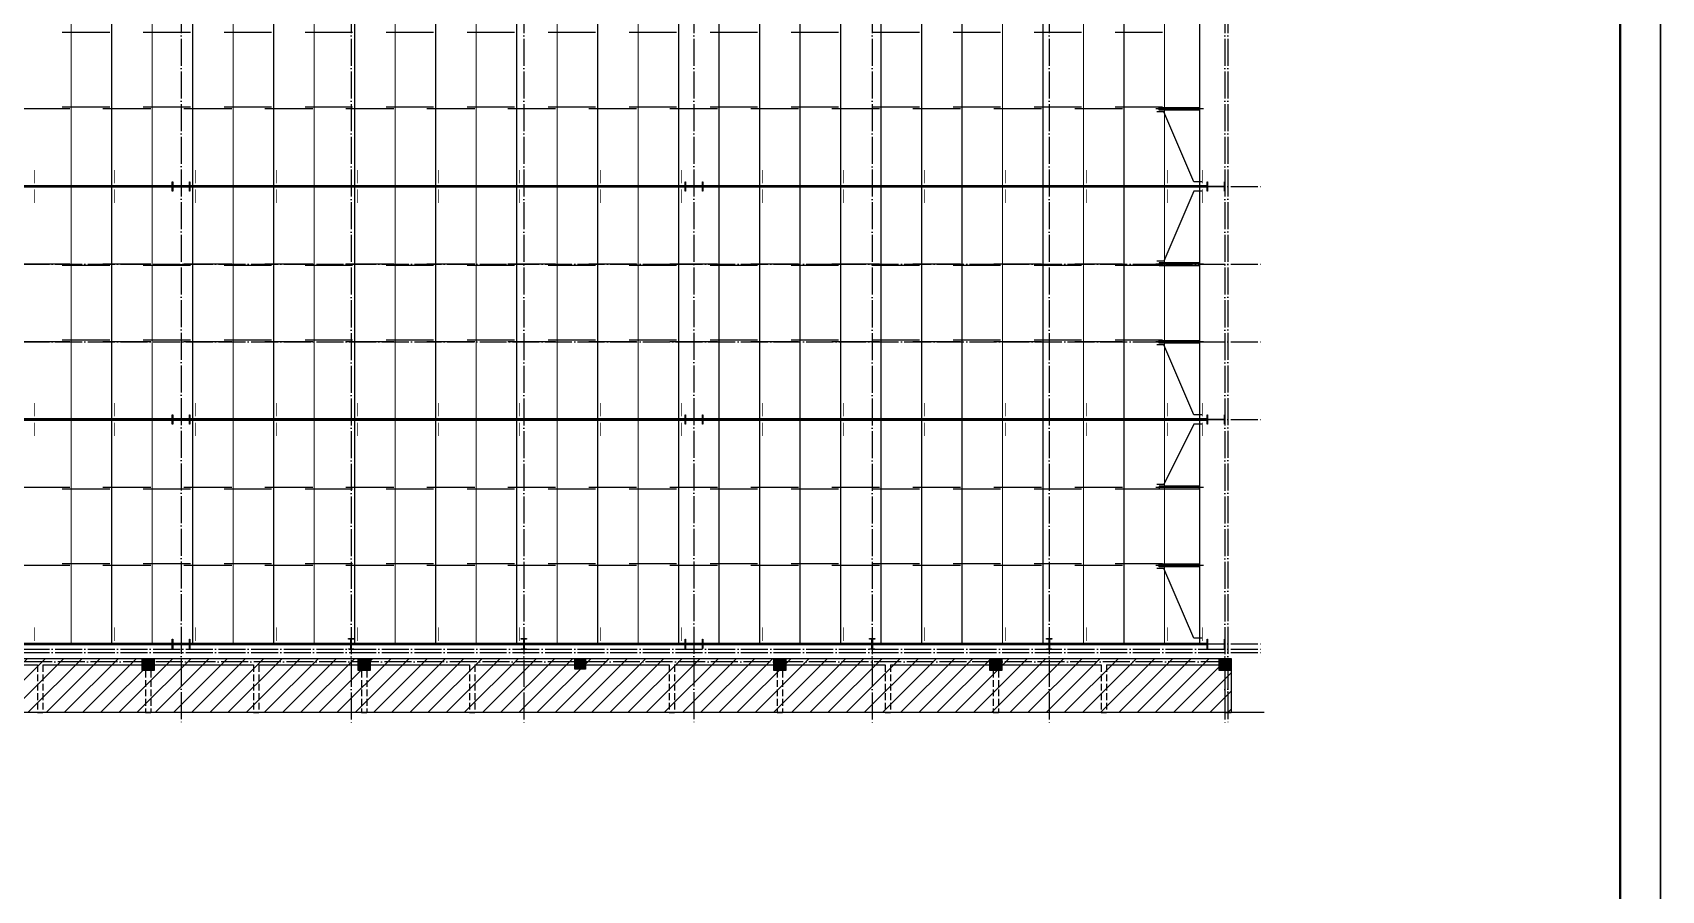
# Model space of a CAD drawing. Extents: x 447413 to 2975780, y -1432727 to 1301644.
# Drawn here: x 2683042 to 2743378, y -505126 to -473358 of the extents above; entities that cross this region are included whole.
import ezdxf

# ---------------------------------------------------------------- set-up
doc = ezdxf.new("R2010")
doc.units = 0
doc.header["$LTSCALE"] = 1000
doc.header["$MEASUREMENT"] = 0
doc.linetypes.add('DASH', pattern=[0.35, 0.25, -0.1])
doc.linetypes.add('DOTE', pattern=[2.42, 2, -0.2, 0.02, -0.2])
for name, color, linetype in [('3T_WOOD', 21, 'Continuous'), ('COLUMN', 9, 'Continuous'), ('DIM_SYMB', 3, 'Continuous'), ('DOTE', 1, 'Continuous'), ('LG', 200, 'Continuous'), ('PUB_HATCH', 8, 'Continuous'), ('图框', 253, 'Continuous'), ('柱子', 3, 'Continuous')]:
    doc.layers.add(name, color=color, linetype=linetype)
for name, color, linetype, lineweight in [('WALL', 140, 'Continuous', 25), ('屋面隅撑', 10, 'Continuous', 30), ('檩条', 7, 'Continuous', 18), ('钢梁', 141, 'Continuous', 18)]:
    doc.layers.add(name, color=color, linetype=linetype, lineweight=lineweight)

# ---------------------------------------------------------------- blocks, each defined once
blk = doc.blocks.new('A$C6B0021A6')
at = {"layer": '图框', "color": 2, "const_width": 40, "elevation": -84000}
blk.add_lwpolyline([(20, 84120), (118920, 84120), (118920, 20), (20, 20)], close=True, dxfattribs=at)
at = {"layer": '图框', "color": 153, "const_width": 58, "elevation": -84000}
blk.add_lwpolyline([(111420, 1020), (2520, 1020), (2520, 83120), (111420, 83120)], close=True, dxfattribs=at)
blk = doc.blocks.new('_FZH')
blk.add_lwpolyline([(-0.5, -0.5), (0.5, -0.5), (0.5, 0.5), (-0.5, 0.5)], close=True)
at = {"layer": 'PUB_HATCH'}
blk.add_solid([(-0.5, -0.5), (0.5, -0.5), (-0.5, 0.5), (0.5, 0.5)], dxfattribs=at)

msp = doc.modelspace()

# ---------------------------------------------------------------- hatches: boundary and pattern name
at = {"layer": 'PUB_HATCH'}
h = msp.add_hatch(dxfattribs=at)
h.set_pattern_fill('ANSI31', color=256, scale=300, style=0)
h.set_pattern_definition([(45, (2395352.1, -429763.64), (-336.7596, 336.7596), [])])
h.paths.add_polyline_path([(2631422.4, -496546.5), (2727442.1, -496546.5), (2727442.1, -498514.9), (2631422.4, -498514.9)])

# ---------------------------------------------------------------- linework, layer by layer
at = {"layer": '3T_WOOD', "linetype": 'DASH'}
for p, q in [((2683222.1, -496776.5, 252000), (2683222.1, -498541.5, 252000)), ((2683422.1, -496776.5, 252000), (2683422.1, -498541.5, 252000)), ((2687222.1, -496986.5, 252000), (2687222.1, -498541.5, 252000)), ((2687422.1, -496986.5, 252000), (2687422.1, -498541.5, 252000)), ((2691222.1, -496776.5, 252000), (2691222.1, -498541.5, 252000)), ((2691422.1, -496776.5, 252000), (2691422.1, -498541.5, 252000)), ((2695222.1, -496986.5, 252000), (2695222.1, -498541.5, 252000)), ((2695422.1, -496986.5, 252000), (2695422.1, -498541.5, 252000)), ((2699222.1, -496776.5, 252000), (2699222.1, -498541.5, 252000)), ((2699422.1, -496776.5, 252000), (2699422.1, -498541.5, 252000)), ((2706622.1, -496776.5, 252000), (2706622.1, -498541.5, 252000)), ((2706822.1, -496776.5, 252000), (2706822.1, -498541.5, 252000)), ((2710622.1, -496986.5, 252000), (2710622.1, -498541.5, 252000)), ((2710822.1, -496986.5, 252000), (2710822.1, -498541.5, 252000)), ((2714622.1, -496776.5, 252000), (2714622.1, -498541.5, 252000)), ((2714822.1, -496776.5, 252000), (2714822.1, -498541.5, 252000)), ((2718622.1, -496986.5, 252000), (2718622.1, -498541.5, 252000)), ((2718822.1, -496986.5, 252000), (2718822.1, -498541.5, 252000)), ((2722622.1, -496776.5, 252000), (2722622.1, -498541.5, 252000)), ((2722822.1, -496776.5, 252000), (2722822.1, -498541.5, 252000)), ((2683222.1, -498541.5, 252000), (2683422.1, -498541.5, 252000)), ((2687222.1, -498541.5, 252000), (2687422.1, -498541.5, 252000)), ((2691222.1, -498541.5, 252000), (2691422.1, -498541.5, 252000)), ((2695222.1, -498541.5, 252000), (2695422.1, -498541.5, 252000)), ((2699222.1, -498541.5, 252000), (2699422.1, -498541.5, 252000)), ((2706622.1, -498541.5, 252000), (2706822.1, -498541.5, 252000)), ((2710622.1, -498541.5, 252000), (2710822.1, -498541.5, 252000)), ((2714622.1, -498541.5, 252000), (2714822.1, -498541.5, 252000)), ((2718622.1, -498541.5, 252000), (2718822.1, -498541.5, 252000)), ((2722622.1, -498541.5, 252000), (2722822.1, -498541.5, 252000))]:
    msp.add_line(p, q, dxfattribs=at)
at = {"layer": 'DIM_SYMB', "elevation": 252000}
msp.add_lwpolyline([(2728668.3, -498541.5), (2678949.1, -498541.5), (2678834.5, -498226.5), (2678723.4, -498856.5), (2678611.6, -498541.5), (2628892.5, -498541.5)], dxfattribs=at)
at = {"layer": 'DOTE', "color": 8, "linetype": 'DOTE', "ltscale": 0.5}
for p, q in [((2688542.4, -377995.7, 252000), (2688542.4, -498983.1, 252000)), ((2707542.4, -377995.7, 252000), (2707542.4, -498983.1, 252000)), ((2727322.1, -377995.7, 252000), (2727322.1, -498983.1, 252000)), ((2628213.2, -479056.5, 252000), (2728631.9, -479056.5, 252000)), ((2628213.2, -481931.5, 252000), (2728631.9, -481931.5, 252000)), ((2628213.2, -484811.5, 252000), (2728631.9, -484811.5, 252000)), ((2628213.2, -487686.5, 252000), (2728631.9, -487686.5, 252000)), ((2628213.2, -495996.5, 252000), (2728631.9, -495996.5, 252000)), ((2628213.2, -496316.5, 252000), (2728631.9, -496316.5, 252000)), ((2727322.1, -496666.5, 252000), (2727322.1, -498514.9, 252000))]:
    msp.add_line(p, q, dxfattribs=at)
at = {"layer": 'DOTE', "linetype": 'DOTE', "ltscale": 0.5}
msp.add_line((2628213.2, -496196.5, 252000), (2728631.9, -496196.5, 252000), dxfattribs=at)
at = {"layer": 'DOTE', "color": 8, "linetype": 'DOTE', "ltscale": 0.5, "elevation": 252000}
for points in [[(2694842.1, -378003.3), (2694842.1, -498989.2)], [(2701242.1, -378003.3), (2701242.1, -498989.2)], [(2714142.1, -378003.3), (2714142.1, -498989.2)], [(2720702.1, -378003.3), (2720702.1, -498989.2)], [(2727322.1, -496656.5), (2628892.5, -496656.5)]]:
    msp.add_lwpolyline(points, dxfattribs=at)
at = {"layer": 'DOTE', "linetype": 'DOTE', "ltscale": 0.5, "elevation": 252000}
msp.add_lwpolyline([(2727202.1, -378003.3), (2727202.1, -498989.2)], dxfattribs=at)
at = {"layer": 'LG'}
for p, q in [((2685897.5, -473359, 252000), (2684138.2, -473359, 252000)), ((2688897.5, -473359, 252000), (2687138.2, -473359, 252000)), ((2691897.5, -473359, 252000), (2690138.2, -473359, 252000)), ((2694897.5, -473359, 252000), (2693138.2, -473359, 252000)), ((2697897.5, -473359, 252000), (2696138.2, -473359, 252000)), ((2700897.5, -473359, 252000), (2699138.2, -473359, 252000)), ((2703897.5, -473359, 252000), (2702138.2, -473359, 252000)), ((2706897.5, -473359, 252000), (2705138.2, -473359, 252000)), ((2709897.5, -473359, 252000), (2708138.2, -473359, 252000)), ((2712897.5, -473359, 252000), (2711138.2, -473359, 252000)), ((2715897.5, -473359, 252000), (2714138.2, -473359, 252000)), ((2718897.5, -473359, 252000), (2717138.2, -473359, 252000)), ((2721897.5, -473359, 252000), (2720138.2, -473359, 252000)), ((2724897.5, -473359, 252000), (2723138.2, -473359, 252000)), ((2684418.1, -476181.5, 252000), (2682644, -476181.5, 252000)), ((2685897.5, -476124, 252000), (2684138.2, -476124, 252000)), ((2687418.1, -476181.5, 252000), (2685644, -476181.5, 252000)), ((2688897.5, -476124, 252000), (2687138.2, -476124, 252000)), ((2690418.1, -476181.5, 252000), (2688644, -476181.5, 252000)), ((2691897.5, -476124, 252000), (2690138.2, -476124, 252000)), ((2693418.1, -476181.5, 252000), (2691644, -476181.5, 252000)), ((2694897.5, -476124, 252000), (2693138.2, -476124, 252000)), ((2696418.1, -476181.5, 252000), (2694644, -476181.5, 252000)), ((2697897.5, -476124, 252000), (2696138.2, -476124, 252000)), ((2699418.1, -476181.5, 252000), (2697644, -476181.5, 252000)), ((2700897.5, -476124, 252000), (2699138.2, -476124, 252000)), ((2702418.1, -476181.5, 252000), (2700644, -476181.5, 252000)), ((2703897.5, -476124, 252000), (2702138.2, -476124, 252000)), ((2705418.1, -476181.5, 252000), (2703644, -476181.5, 252000)), ((2706897.5, -476124, 252000), (2705138.2, -476124, 252000)), ((2708418.1, -476181.5, 252000), (2706644, -476181.5, 252000)), ((2709897.5, -476124, 252000), (2708138.2, -476124, 252000)), ((2711418.1, -476181.5, 252000), (2709644, -476181.5, 252000)), ((2712897.5, -476124, 252000), (2711138.2, -476124, 252000)), ((2714418.1, -476181.5, 252000), (2712644, -476181.5, 252000)), ((2715897.5, -476124, 252000), (2714138.2, -476124, 252000)), ((2717418.1, -476181.5, 252000), (2715644, -476181.5, 252000)), ((2718897.5, -476124, 252000), (2717138.2, -476124, 252000)), ((2720418.1, -476181.5, 252000), (2718644, -476181.5, 252000)), ((2721897.5, -476124, 252000), (2720138.2, -476124, 252000)), ((2723418.1, -476181.5, 252000), (2721644, -476181.5, 252000)), ((2724897.5, -476124, 252000), (2723138.2, -476124, 252000)), ((2726418.1, -476181.5, 252000), (2724644, -476181.5, 252000)), ((2684418.1, -481931.5, 252000), (2682644, -481931.5, 252000)), ((2685897.5, -481989, 252000), (2684138.2, -481989, 252000)), ((2687418.1, -481931.5, 252000), (2685644, -481931.5, 252000)), ((2688897.5, -481989, 252000), (2687138.2, -481989, 252000)), ((2690418.1, -481931.5, 252000), (2688644, -481931.5, 252000)), ((2691897.5, -481989, 252000), (2690138.2, -481989, 252000)), ((2693418.1, -481931.5, 252000), (2691644, -481931.5, 252000)), ((2694897.5, -481989, 252000), (2693138.2, -481989, 252000)), ((2696418.1, -481931.5, 252000), (2694644, -481931.5, 252000)), ((2697897.5, -481989, 252000), (2696138.2, -481989, 252000)), ((2699418.1, -481931.5, 252000), (2697644, -481931.5, 252000)), ((2700897.5, -481989, 252000), (2699138.2, -481989, 252000)), ((2702418.1, -481931.5, 252000), (2700644, -481931.5, 252000)), ((2703897.5, -481989, 252000), (2702138.2, -481989, 252000)), ((2705418.1, -481931.5, 252000), (2703644, -481931.5, 252000)), ((2706897.5, -481989, 252000), (2705138.2, -481989, 252000)), ((2708418.1, -481931.5, 252000), (2706644, -481931.5, 252000)), ((2709897.5, -481989, 252000), (2708138.2, -481989, 252000)), ((2711418.1, -481931.5, 252000), (2709644, -481931.5, 252000)), ((2712897.5, -481989, 252000), (2711138.2, -481989, 252000)), ((2714418.1, -481931.5, 252000), (2712644, -481931.5, 252000)), ((2715897.5, -481989, 252000), (2714138.2, -481989, 252000)), ((2717418.1, -481931.5, 252000), (2715644, -481931.5, 252000)), ((2718897.5, -481989, 252000), (2717138.2, -481989, 252000)), ((2720418.1, -481931.5, 252000), (2718644, -481931.5, 252000)), ((2721897.5, -481989, 252000), (2720138.2, -481989, 252000)), ((2723418.1, -481931.5, 252000), (2721644, -481931.5, 252000)), ((2724897.5, -481989, 252000), (2723138.2, -481989, 252000)), ((2726418.1, -481931.5, 252000), (2724644, -481931.5, 252000)), ((2684418.1, -484811.5, 252000), (2682644, -484811.5, 252000)), ((2685897.5, -484754, 252000), (2684138.2, -484754, 252000)), ((2687418.1, -484811.5, 252000), (2685644, -484811.5, 252000)), ((2688897.5, -484754, 252000), (2687138.2, -484754, 252000)), ((2690418.1, -484811.5, 252000), (2688644, -484811.5, 252000)), ((2691897.5, -484754, 252000), (2690138.2, -484754, 252000)), ((2693418.1, -484811.5, 252000), (2691644, -484811.5, 252000)), ((2694897.5, -484754, 252000), (2693138.2, -484754, 252000)), ((2696418.1, -484811.5, 252000), (2694644, -484811.5, 252000)), ((2697897.5, -484754, 252000), (2696138.2, -484754, 252000)), ((2699418.1, -484811.5, 252000), (2697644, -484811.5, 252000)), ((2700897.5, -484754, 252000), (2699138.2, -484754, 252000)), ((2702418.1, -484811.5, 252000), (2700644, -484811.5, 252000)), ((2703897.5, -484754, 252000), (2702138.2, -484754, 252000)), ((2705418.1, -484811.5, 252000), (2703644, -484811.5, 252000)), ((2706897.5, -484754, 252000), (2705138.2, -484754, 252000)), ((2708418.1, -484811.5, 252000), (2706644, -484811.5, 252000)), ((2709897.5, -484754, 252000), (2708138.2, -484754, 252000)), ((2711418.1, -484811.5, 252000), (2709644, -484811.5, 252000)), ((2712897.5, -484754, 252000), (2711138.2, -484754, 252000)), ((2714418.1, -484811.5, 252000), (2712644, -484811.5, 252000)), ((2715897.5, -484754, 252000), (2714138.2, -484754, 252000)), ((2717418.1, -484811.5, 252000), (2715644, -484811.5, 252000)), ((2718897.5, -484754, 252000), (2717138.2, -484754, 252000)), ((2720418.1, -484811.5, 252000), (2718644, -484811.5, 252000)), ((2721897.5, -484754, 252000), (2720138.2, -484754, 252000)), ((2723418.1, -484811.5, 252000), (2721644, -484811.5, 252000)), ((2724897.5, -484754, 252000), (2723138.2, -484754, 252000)), ((2726418.1, -484811.5, 252000), (2724644, -484811.5, 252000)), ((2684418.1, -490208.4, 252000), (2682644, -490208.4, 252000)), ((2685897.5, -490265.9, 252000), (2684138.2, -490265.9, 252000)), ((2687418.1, -490208.4, 252000), (2685644, -490208.4, 252000)), ((2688897.5, -490265.9, 252000), (2687138.2, -490265.9, 252000)), ((2690418.1, -490208.4, 252000), (2688644, -490208.4, 252000)), ((2691897.5, -490265.9, 252000), (2690138.2, -490265.9, 252000)), ((2693418.1, -490208.4, 252000), (2691644, -490208.4, 252000)), ((2694897.5, -490265.9, 252000), (2693138.2, -490265.9, 252000)), ((2696418.1, -490208.4, 252000), (2694644, -490208.4, 252000)), ((2697897.5, -490265.9, 252000), (2696138.2, -490265.9, 252000)), ((2699418.1, -490208.4, 252000), (2697644, -490208.4, 252000)), ((2700897.5, -490265.9, 252000), (2699138.2, -490265.9, 252000)), ((2702418.1, -490208.4, 252000), (2700644, -490208.4, 252000)), ((2703897.5, -490265.9, 252000), (2702138.2, -490265.9, 252000)), ((2705418.1, -490208.4, 252000), (2703644, -490208.4, 252000)), ((2706897.5, -490265.9, 252000), (2705138.2, -490265.9, 252000)), ((2708418.1, -490208.4, 252000), (2706644, -490208.4, 252000)), ((2709897.5, -490265.9, 252000), (2708138.2, -490265.9, 252000)), ((2711418.1, -490208.4, 252000), (2709644, -490208.4, 252000)), ((2712897.5, -490265.9, 252000), (2711138.2, -490265.9, 252000)), ((2714418.1, -490208.4, 252000), (2712644, -490208.4, 252000)), ((2715897.5, -490265.9, 252000), (2714138.2, -490265.9, 252000)), ((2717418.1, -490208.4, 252000), (2715644, -490208.4, 252000)), ((2718897.5, -490265.9, 252000), (2717138.2, -490265.9, 252000)), ((2720418.1, -490208.4, 252000), (2718644, -490208.4, 252000)), ((2721897.5, -490265.9, 252000), (2720138.2, -490265.9, 252000)), ((2723418.1, -490208.4, 252000), (2721644, -490208.4, 252000)), ((2724897.5, -490265.9, 252000), (2723138.2, -490265.9, 252000)), ((2726418.1, -490208.4, 252000), (2724644, -490208.4, 252000)), ((2684418.1, -493088.4, 252000), (2682644, -493088.4, 252000)), ((2685897.5, -493030.9, 252000), (2684138.2, -493030.9, 252000)), ((2687418.1, -493088.4, 252000), (2685644, -493088.4, 252000)), ((2688897.5, -493030.9, 252000), (2687138.2, -493030.9, 252000)), ((2690418.1, -493088.4, 252000), (2688644, -493088.4, 252000)), ((2691897.5, -493030.9, 252000), (2690138.2, -493030.9, 252000)), ((2693418.1, -493088.4, 252000), (2691644, -493088.4, 252000)), ((2694897.5, -493030.9, 252000), (2693138.2, -493030.9, 252000)), ((2696418.1, -493088.4, 252000), (2694644, -493088.4, 252000)), ((2697897.5, -493030.9, 252000), (2696138.2, -493030.9, 252000)), ((2699418.1, -493088.4, 252000), (2697644, -493088.4, 252000)), ((2700897.5, -493030.9, 252000), (2699138.2, -493030.9, 252000)), ((2702418.1, -493088.4, 252000), (2700644, -493088.4, 252000)), ((2703897.5, -493030.9, 252000), (2702138.2, -493030.9, 252000)), ((2705418.1, -493088.4, 252000), (2703644, -493088.4, 252000)), ((2706897.5, -493030.9, 252000), (2705138.2, -493030.9, 252000)), ((2708418.1, -493088.4, 252000), (2706644, -493088.4, 252000)), ((2709897.5, -493030.9, 252000), (2708138.2, -493030.9, 252000)), ((2711418.1, -493088.4, 252000), (2709644, -493088.4, 252000)), ((2712897.5, -493030.9, 252000), (2711138.2, -493030.9, 252000)), ((2714418.1, -493088.4, 252000), (2712644, -493088.4, 252000)), ((2715897.5, -493030.9, 252000), (2714138.2, -493030.9, 252000)), ((2717418.1, -493088.4, 252000), (2715644, -493088.4, 252000)), ((2718897.5, -493030.9, 252000), (2717138.2, -493030.9, 252000)), ((2720418.1, -493088.4, 252000), (2718644, -493088.4, 252000)), ((2721897.5, -493030.9, 252000), (2720138.2, -493030.9, 252000)), ((2723418.1, -493088.4, 252000), (2721644, -493088.4, 252000)), ((2724897.5, -493030.9, 252000), (2723138.2, -493030.9, 252000)), ((2726418.1, -493088.4, 252000), (2724644, -493088.4, 252000))]:
    msp.add_line(p, q, dxfattribs=at)
at = {"layer": 'LG', "elevation": 252000}
for points in [[(2726379.7, -478880.3), (2726063.7, -478880.3), (2724945.7, -476294.9), (2724692.8, -476294.9)], [(2726379.7, -479232.7), (2726063.7, -479232.7), (2724945.7, -481818.1), (2724692.8, -481818.1)], [(2726379.7, -487510.3), (2726063.7, -487510.3), (2724945.7, -484924.9), (2724692.8, -484924.9)], [(2726379.7, -487854.5), (2726063.7, -487854.5), (2724945.7, -490095), (2724692.8, -490095)], [(2726379.7, -495787.2), (2726063.7, -495787.2), (2724945.7, -493201.7), (2724692.8, -493201.7)]]:
    msp.add_lwpolyline(points, dxfattribs=at)
at = {"layer": 'LG', "color": 7, "elevation": 252000}
for points in [[(2726272.2, -476232.6), (2724772.2, -476232.6), (2724772.2, -476130.4), (2726272.2, -476130.4)], [(2726272.2, -481880.4), (2724772.2, -481880.4), (2724772.2, -481982.6), (2726272.2, -481982.6)], [(2726272.2, -484862.6), (2724772.2, -484862.6), (2724772.2, -484760.4), (2726272.2, -484760.4)], [(2726272.2, -490157.3), (2724772.2, -490157.3), (2724772.2, -490259.5), (2726272.2, -490259.5)], [(2726272.2, -493139.5), (2724772.2, -493139.5), (2724772.2, -493037.3), (2726272.2, -493037.3)]]:
    msp.add_lwpolyline(points, close=True, dxfattribs=at)
at = {"layer": 'WALL'}
for p, q in [((2679652.1, -496536.5, 252000), (2683322.1, -496536.5, 252000)), ((2683322.1, -496536.5, 252000), (2687097.1, -496536.5, 252000)), ((2687547.1, -496536.5, 252000), (2691322.1, -496536.5, 252000)), ((2691322.1, -496536.5, 252000), (2695097.1, -496536.5, 252000)), ((2695547.1, -496536.5, 252000), (2699322.1, -496536.5, 252000)), ((2699322.1, -496536.5, 252000), (2703122.2, -496536.5, 252000)), ((2703522.2, -496536.5, 252000), (2706722.1, -496536.5, 252000)), ((2706722.1, -496536.5, 252000), (2710497.1, -496536.5, 252000)), ((2710947.1, -496536.5, 252000), (2714722.1, -496536.5, 252000)), ((2714722.1, -496536.5, 252000), (2718497.1, -496536.5, 252000)), ((2718947.1, -496536.5, 252000), (2722722.1, -496536.5, 252000)), ((2722722.1, -496536.5, 252000), (2726992.1, -496536.5, 252000)), ((2679652.1, -496776.5, 252000), (2683222.1, -496776.5, 252000)), ((2683422.1, -496776.5, 252000), (2687097.1, -496776.5, 252000)), ((2687547.1, -496776.5, 252000), (2691222.1, -496776.5, 252000)), ((2691422.1, -496776.5, 252000), (2695097.1, -496776.5, 252000)), ((2695547.1, -496776.5, 252000), (2699222.1, -496776.5, 252000)), ((2699422.1, -496776.5, 252000), (2703122.2, -496776.5, 252000)), ((2703522.2, -496776.5, 252000), (2706622.1, -496776.5, 252000)), ((2706822.1, -496776.5, 252000), (2710497.1, -496776.5, 252000)), ((2710947.1, -496776.5, 252000), (2714622.1, -496776.5, 252000)), ((2714822.1, -496776.5, 252000), (2718497.1, -496776.5, 252000)), ((2718947.1, -496776.5, 252000), (2722622.1, -496776.5, 252000)), ((2722822.1, -496776.5, 252000), (2726992.1, -496776.5, 252000)), ((2727202.1, -496986.5, 252000), (2727202.1, -498541.5, 252000)), ((2727442.1, -496986.5, 252000), (2727442.1, -498541.5, 252000)), ((2727202.1, -498541.5, 252000), (2727442.1, -498541.5, 252000))]:
    msp.add_line(p, q, dxfattribs=at)
at = {"layer": '屋面隅撑', "const_width": 30, "elevation": 252000}
for points in [[(2683103.9, -478944.8), (2683103.9, -478444.8)], [(2686073.6, -478944.8), (2686073.6, -478444.8)], [(2689073.6, -478944.8), (2689073.6, -478444.8)], [(2692073.6, -478944.8), (2692073.6, -478444.8)], [(2695073.6, -478944.8), (2695073.6, -478444.8)], [(2698073.6, -478944.8), (2698073.6, -478444.8)], [(2701073.6, -478944.8), (2701073.6, -478444.8)], [(2704073.6, -478944.8), (2704073.6, -478444.8)], [(2707073.6, -478944.8), (2707073.6, -478444.8)], [(2710073.6, -478944.8), (2710073.6, -478444.8)], [(2713073.6, -478944.8), (2713073.6, -478444.8)], [(2716073.6, -478944.8), (2716073.6, -478444.8)], [(2719073.6, -478944.8), (2719073.6, -478444.8)], [(2722073.6, -478944.8), (2722073.6, -478444.8)], [(2725073.6, -478944.8), (2725073.6, -478444.8)], [(2726373.6, -478944.8), (2726373.6, -478444.8)], [(2683103.9, -479168.2), (2683103.9, -479668.2)], [(2686073.6, -479168.2), (2686073.6, -479668.2)], [(2689073.6, -479168.2), (2689073.6, -479668.2)], [(2692073.6, -479168.2), (2692073.6, -479668.2)], [(2695073.6, -479168.2), (2695073.6, -479668.2)], [(2698073.6, -479168.2), (2698073.6, -479668.2)], [(2701073.6, -479168.2), (2701073.6, -479668.2)], [(2704073.6, -479168.2), (2704073.6, -479668.2)], [(2707073.6, -479168.2), (2707073.6, -479668.2)], [(2710073.6, -479168.2), (2710073.6, -479668.2)], [(2713073.6, -479168.2), (2713073.6, -479668.2)], [(2716073.6, -479168.2), (2716073.6, -479668.2)], [(2719073.6, -479168.2), (2719073.6, -479668.2)], [(2722073.6, -479168.2), (2722073.6, -479668.2)], [(2725073.6, -479168.2), (2725073.6, -479668.2)], [(2726373.6, -479168.2), (2726373.6, -479668.2)], [(2683103.9, -487574.8), (2683103.9, -487074.8)], [(2686073.6, -487574.8), (2686073.6, -487074.8)], [(2689073.6, -487574.8), (2689073.6, -487074.8)], [(2692073.6, -487574.8), (2692073.6, -487074.8)], [(2695073.6, -487574.8), (2695073.6, -487074.8)], [(2698073.6, -487574.8), (2698073.6, -487074.8)], [(2701073.6, -487574.8), (2701073.6, -487074.8)], [(2704073.6, -487574.8), (2704073.6, -487074.8)], [(2707073.6, -487574.8), (2707073.6, -487074.8)], [(2710073.6, -487574.8), (2710073.6, -487074.8)], [(2713073.6, -487574.8), (2713073.6, -487074.8)], [(2716073.6, -487574.8), (2716073.6, -487074.8)], [(2719073.6, -487574.8), (2719073.6, -487074.8)], [(2722073.6, -487574.8), (2722073.6, -487074.8)], [(2725073.6, -487574.8), (2725073.6, -487074.8)], [(2726373.6, -487574.8), (2726373.6, -487074.8)], [(2683103.9, -487798.2), (2683103.9, -488298.2)], [(2686073.6, -487798.2), (2686073.6, -488298.2)], [(2689073.6, -487798.2), (2689073.6, -488298.2)], [(2692073.6, -487798.2), (2692073.6, -488298.2)], [(2695073.6, -487798.2), (2695073.6, -488298.2)], [(2698073.6, -487798.2), (2698073.6, -488298.2)], [(2701073.6, -487798.2), (2701073.6, -488298.2)], [(2704073.6, -487798.2), (2704073.6, -488298.2)], [(2707073.6, -487798.2), (2707073.6, -488298.2)], [(2710073.6, -487798.2), (2710073.6, -488298.2)], [(2713073.6, -487798.2), (2713073.6, -488298.2)], [(2716073.6, -487798.2), (2716073.6, -488298.2)], [(2719073.6, -487798.2), (2719073.6, -488298.2)], [(2722073.6, -487798.2), (2722073.6, -488298.2)], [(2725073.6, -487798.2), (2725073.6, -488298.2)], [(2726373.6, -487798.2), (2726373.6, -488298.2)], [(2683103.9, -495884.8), (2683103.9, -495384.8)], [(2686073.6, -495884.8), (2686073.6, -495384.8)], [(2689073.6, -495884.8), (2689073.6, -495384.8)], [(2692073.6, -495884.8), (2692073.6, -495384.8)], [(2695073.6, -495884.8), (2695073.6, -495384.8)], [(2698073.6, -495884.8), (2698073.6, -495384.8)], [(2701073.6, -495884.8), (2701073.6, -495384.8)], [(2704073.6, -495884.8), (2704073.6, -495384.8)], [(2707073.6, -495884.8), (2707073.6, -495384.8)], [(2710073.6, -495884.8), (2710073.6, -495384.8)], [(2713073.6, -495884.8), (2713073.6, -495384.8)], [(2716073.6, -495884.8), (2716073.6, -495384.8)], [(2719073.6, -495884.8), (2719073.6, -495384.8)], [(2722073.6, -495884.8), (2722073.6, -495384.8)], [(2725073.6, -495884.8), (2725073.6, -495384.8)], [(2726373.6, -495884.8), (2726373.6, -495384.8)]]:
    msp.add_lwpolyline(points, dxfattribs=at)
at = {"layer": '柱子', "color": 6, "ltscale": 100, "elevation": 252000}
for points in [[(2688231.4, -479052.5), (2688853.4, -479052.5), (2688853.4, -478881.5), (2688867.4, -478881.5), (2688867.4, -479231.5), (2688853.4, -479231.5), (2688853.4, -479060.5), (2688231.4, -479060.5), (2688231.4, -479231.5), (2688217.4, -479231.5), (2688217.4, -478881.5), (2688231.4, -478881.5)], [(2707231.4, -479052.5), (2707853.4, -479052.5), (2707853.4, -478881.5), (2707867.4, -478881.5), (2707867.4, -479231.5), (2707853.4, -479231.5), (2707853.4, -479060.5), (2707231.4, -479060.5), (2707231.4, -479231.5), (2707217.4, -479231.5), (2707217.4, -478881.5), (2707231.4, -478881.5)], [(2726566.1, -479052.5), (2727188.1, -479052.5), (2727188.1, -478881.5), (2727202.1, -478881.5), (2727202.1, -479231.5), (2727188.1, -479231.5), (2727188.1, -479060.5), (2726566.1, -479060.5), (2726566.1, -479231.5), (2726552.1, -479231.5), (2726552.1, -478881.5), (2726566.1, -478881.5)], [(2688231.4, -487682.5), (2688853.4, -487682.5), (2688853.4, -487511.5), (2688867.4, -487511.5), (2688867.4, -487861.5), (2688853.4, -487861.5), (2688853.4, -487690.5), (2688231.4, -487690.5), (2688231.4, -487861.5), (2688217.4, -487861.5), (2688217.4, -487511.5), (2688231.4, -487511.5)], [(2707231.4, -487682.5), (2707853.4, -487682.5), (2707853.4, -487511.5), (2707867.4, -487511.5), (2707867.4, -487861.5), (2707853.4, -487861.5), (2707853.4, -487690.5), (2707231.4, -487690.5), (2707231.4, -487861.5), (2707217.4, -487861.5), (2707217.4, -487511.5), (2707231.4, -487511.5)], [(2726566.1, -487682.5), (2727188.1, -487682.5), (2727188.1, -487511.5), (2727202.1, -487511.5), (2727202.1, -487861.5), (2727188.1, -487861.5), (2727188.1, -487690.5), (2726566.1, -487690.5), (2726566.1, -487861.5), (2726552.1, -487861.5), (2726552.1, -487511.5), (2726566.1, -487511.5)], [(2688231.4, -495992.5), (2688853.4, -495992.5), (2688853.4, -495821.5), (2688867.4, -495821.5), (2688867.4, -496171.5), (2688853.4, -496171.5), (2688853.4, -496000.5), (2688231.4, -496000.5), (2688231.4, -496171.5), (2688217.4, -496171.5), (2688217.4, -495821.5), (2688231.4, -495821.5)], [(2707231.4, -495992.5), (2707853.4, -495992.5), (2707853.4, -495821.5), (2707867.4, -495821.5), (2707867.4, -496171.5), (2707853.4, -496171.5), (2707853.4, -496000.5), (2707231.4, -496000.5), (2707231.4, -496171.5), (2707217.4, -496171.5), (2707217.4, -495821.5), (2707231.4, -495821.5)], [(2726566.1, -495992.5), (2727188.1, -495992.5), (2727188.1, -495821.5), (2727202.1, -495821.5), (2727202.1, -496171.5), (2727188.1, -496171.5), (2727188.1, -496000.5), (2726566.1, -496000.5), (2726566.1, -496171.5), (2726552.1, -496171.5), (2726552.1, -495821.5), (2726566.1, -495821.5)]]:
    msp.add_lwpolyline(points, close=True, dxfattribs=at)
for points in [[(2694742.1, -495817.5), (2694742.1, -495796.5), (2694942.1, -495796.5), (2694942.1, -495817.5), (2694861.6, -495817.5, 0.4142136), (2694848.6, -495830.5), (2694848.6, -496162.5, 0.4142136), (2694861.6, -496175.5), (2694942.1, -496175.5), (2694942.1, -496196.5), (2694742.1, -496196.5), (2694742.1, -496175.5), (2694822.6, -496175.5, 0.4142136), (2694835.6, -496162.5), (2694835.6, -495830.5, 0.4142136), (2694822.6, -495817.5)], [(2701142.1, -495817.5), (2701142.1, -495796.5), (2701342.1, -495796.5), (2701342.1, -495817.5), (2701261.6, -495817.5, 0.4142136), (2701248.6, -495830.5), (2701248.6, -496162.5, 0.4142136), (2701261.6, -496175.5), (2701342.1, -496175.5), (2701342.1, -496196.5), (2701142.1, -496196.5), (2701142.1, -496175.5), (2701222.6, -496175.5, 0.4142136), (2701235.6, -496162.5), (2701235.6, -495830.5, 0.4142136), (2701222.6, -495817.5)], [(2714042.1, -495817.5), (2714042.1, -495796.5), (2714242.1, -495796.5), (2714242.1, -495817.5), (2714161.6, -495817.5, 0.4142136), (2714148.6, -495830.5), (2714148.6, -496162.5, 0.4142136), (2714161.6, -496175.5), (2714242.1, -496175.5), (2714242.1, -496196.5), (2714042.1, -496196.5), (2714042.1, -496175.5), (2714122.6, -496175.5, 0.4142136), (2714135.6, -496162.5), (2714135.6, -495830.5, 0.4142136), (2714122.6, -495817.5)], [(2720602.1, -495817.5), (2720602.1, -495796.5), (2720802.1, -495796.5), (2720802.1, -495817.5), (2720721.6, -495817.5, 0.4142136), (2720708.6, -495830.5), (2720708.6, -496162.5, 0.4142136), (2720721.6, -496175.5), (2720802.1, -496175.5), (2720802.1, -496196.5), (2720602.1, -496196.5), (2720602.1, -496175.5), (2720682.6, -496175.5, 0.4142136), (2720695.6, -496162.5), (2720695.6, -495830.5, 0.4142136), (2720682.6, -495817.5)]]:
    msp.add_lwpolyline(points, format="xyb", close=True, dxfattribs=at)
at = {"layer": '檩条', "color": 2, "const_width": 45, "elevation": 252000}
for points in [[(2684472.2, -381077.4), (2684472.2, -495996.5)], [(2685972.2, -381077.4), (2685972.2, -495996.5)], [(2687472.2, -381077.4), (2687472.2, -495996.5)], [(2688972.2, -381077.4), (2688972.2, -495996.5)], [(2690472.2, -381077.4), (2690472.2, -495996.5)], [(2691972.2, -381077.4), (2691972.2, -495996.5)], [(2693472.2, -381077.4), (2693472.2, -495996.5)], [(2694972.2, -381077.4), (2694972.2, -495996.5)], [(2696472.2, -381077.4), (2696472.2, -495996.5)], [(2697972.2, -381077.4), (2697972.2, -495996.5)], [(2699472.2, -381077.4), (2699472.2, -495996.5)], [(2700972.2, -381077.4), (2700972.2, -495996.5)], [(2702472.2, -381077.4), (2702472.2, -495996.5)], [(2703972.2, -381077.4), (2703972.2, -495996.5)], [(2705472.2, -381077.4), (2705472.2, -495996.5)], [(2706972.2, -381077.4), (2706972.2, -495996.5)], [(2708472.2, -381077.4), (2708472.2, -495996.5)], [(2709972.2, -381077.4), (2709972.2, -495996.5)], [(2711472.2, -381077.4), (2711472.2, -495996.5)], [(2712972.2, -381077.4), (2712972.2, -495996.5)], [(2714472.2, -381077.4), (2714472.2, -495996.5)], [(2715972.2, -381077.4), (2715972.2, -495996.5)], [(2717472.2, -381077.4), (2717472.2, -495996.5)], [(2718972.2, -381077.4), (2718972.2, -495996.5)], [(2720472.2, -381077.4), (2720472.2, -495996.5)], [(2721972.2, -381077.4), (2721972.2, -495996.5)], [(2723472.2, -381077.4), (2723472.2, -495996.5)], [(2724972.2, -381077.4), (2724972.2, -495996.5)], [(2726272.2, -381077.4), (2726272.2, -495996.5)]]:
    msp.add_lwpolyline(points, dxfattribs=at)
at = {"layer": '钢梁', "lineweight": 35, "const_width": 100, "elevation": 252000}
for points in [[(2726552.1, -479056.5), (2632312.4, -479056.5)], [(2726552.1, -487686.5), (2632312.4, -487686.5)], [(2726552.1, -495996.5), (2632312.4, -495996.5)]]:
    msp.add_lwpolyline(points, dxfattribs=at)

# ---------------------------------------------------------------- block references
at = {"xscale": 1.5, "yscale": 1.5, "zscale": 1.5, "rotation": 270}
msp.add_blockref('A$C6B0021A6', (2617168.3, -364986.5, 252000), dxfattribs=at)
at = {"layer": 'COLUMN'}
for p, xscale, yscale, zscale, rotation in [((2687322.1, -496761.5, 252000), -450, 450, 450, 270), ((2695322.1, -496761.5, 252000), -450, 450, 450, 270), ((2703322.2, -496736.5, 252000), -400, 400, 400, 90), ((2710722.1, -496761.5, 252000), -450, 450, 450, 270), ((2718722.1, -496761.5, 252000), -450, 450, 450, 270), ((2727217.1, -496761.5, 252000), -450, 450, 450, 270)]:
    msp.add_blockref('_FZH', p, dxfattribs=dict(at, xscale=xscale, yscale=yscale, zscale=zscale, rotation=rotation))

doc.saveas('drawing.dxf')
